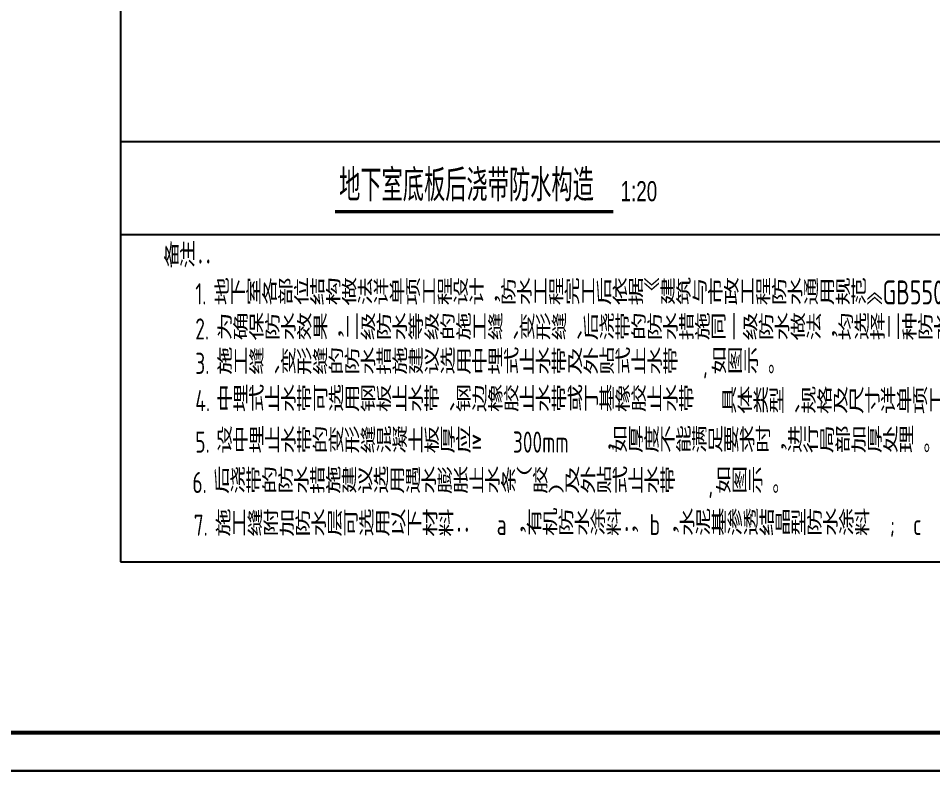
# Model space of a CAD drawing. Header units: millimetres. Extents: x 1742399 to 4898386, y 2481636 to 5226310.
# Drawn here: x 2165988 to 2178019, y 2714384 to 2724283 of the extents above; entities that cross this region are included whole.
import ezdxf

# ---------------------------------------------------------------- set-up
doc = ezdxf.new("R2010")
doc.units = ezdxf.units.MM
doc.header["$LTSCALE"] = 1000
for name, color, linetype in [('6-消防-消防车道、扑救场', 12, 'Continuous'), ('AX-DXS-D01~D02$0$AX-DX2-D01$0$Anno-Titl', 100, 'Continuous'), ('PUB_TEXT', 7, 'Continuous'), ('PUB_TITLE', 4, 'Continuous')]:
    doc.layers.add(name, color=color, linetype=linetype)
doc.styles.add('AX-DXS-D01~D02$0$AX-DX2-D01$0$_TCH_DIM', font='JZFZ_ENA', dxfattribs={"width": 0.7, "bigfont": 'JZFZ_CNB'})
doc.styles.add('TSSD_Rein', font='TSSDENG', dxfattribs={"width": 0.7, "bigfont": '@1HZTXT'})

# ---------------------------------------------------------------- blocks, each defined once
blk = doc.blocks.new('gouzaozuofadekuai00321')
at = {"layer": 'AX-DXS-D01~D02$0$AX-DX2-D01$0$Anno-Titl', "const_width": 14}
blk.add_lwpolyline([(200541.3, -3162399.3), (201717.5, -3162399.3)], dxfattribs=at)
at = {"layer": 'PUB_TITLE'}
for p, q in [((199633.2, -3152400.1), (199633.2, -3163880.1)), ((199633.2, -3162103.1), (205803.3, -3162103.1)), ((199633.2, -3162496.1), (205803.3, -3162496.1)), ((199633.2, -3163880.1), (205803.3, -3163880.1))]:
    blk.add_line(p, q, dxfattribs=at)
at = {"layer": 'PUB_TEXT', "width": 0.7}
for s, height, style, p in [('地下室底板后浇带防水构造', 135.035, 'AX-DXS-D01~D02$0$AX-DX2-D01$0$_TCH_DIM', (200558.2, -3162355.1)), ('1:20', 85, 'AX-DXS-D01~D02$0$AX-DX2-D01$0$_TCH_DIM', (201748.6, -3162355.1)), ('备注：', 101.28, 'TSSD_Rein', (199815.5, -3162635.5)), ('1.', 89.25, 'TSSD_Rein', (199950, -3162791.4)), ('地下室各部位结构做法详单项工程设计，防水工程完工后依据《建筑与市政工程防水通用规范》GB55030-2022有关要求进行验收。', 101.277, 'TSSD_Rein', (200028, -3162791.4)), ('2.', 89.25, 'TSSD_Rein', (199950, -3162939.7)), ('为确保防水效果，二级防水等级的施工缝、变形缝、后浇带的防水措施同一级防水做法，均选择二种防水措施。', 101.277, 'TSSD_Rein', (200040, -3162939.7)), ('施工缝、变形缝的防水措施建议选用中埋式止水带及外贴式止水带', 101.277, 'TSSD_Rein', (200040, -3163085.3)), ('如图示。', 101.28, 'TSSD_Rein', (202130.7, -3163083.3)), ('3.', 89.25, 'TSSD_Rein', (199950, -3163085.3)), (',', 89.2, 'TSSD_Rein', (202096.8, -3163083.3)), ('中埋式止水带可选用钢板止水带、钢边橡胶止水带或丁基橡胶止水带', 101.277, 'TSSD_Rein', (200040, -3163243)), ('4.', 89.25, 'TSSD_Rein', (199950, -3163243)), ('具体类型、规格及尺寸详单项工程设计。', 101.277, 'TSSD_Rein', (202172.9, -3163250.8)), ('设中埋止水带的变形缝混凝土板厚应≥', 101.277, 'TSSD_Rein', (200040, -3163418.2)), ('如厚度不能满足要求时，进行局部加厚处理。', 101.277, 'TSSD_Rein', (201711, -3163416.7)), ('5.', 89.25, 'TSSD_Rein', (199950, -3163418.2)), ('300mm', 89.25, 'TSSD_Rein', (201293.3, -3163418.2)), ('，', 101.3, 'TSSD_Rein', (201653.3, -3163418.2)), ('后浇带的防水措施建议选用遇水膨胀止水条（胶）及外贴式止水带', 101.277, 'TSSD_Rein', (200028, -3163588.9)), ('如图示。', 101.28, 'TSSD_Rein', (202149.5, -3163588.9)), ('6.', 89.25, 'TSSD_Rein', (199938, -3163588.9)), (',', 89.2, 'TSSD_Rein', (202119.5, -3163588.9)), ('施工缝附加防水层可选用以下材料：', 101.277, 'TSSD_Rein', (200033.5, -3163769.5)), ('，有机防水涂料；', 101.28, 'TSSD_Rein', (201281.6, -3163766.8)), ('，水泥基渗透结晶型防水涂料', 101.277, 'TSSD_Rein', (201928.4, -3163766.8)), ('7.', 89.25, 'TSSD_Rein', (199943.5, -3163769.5)), ('a', 89.2, 'TSSD_Rein', (201224.6, -3163766.8)), ('b', 89.2, 'TSSD_Rein', (201871.4, -3163766.8)), (';', 89.2, 'TSSD_Rein', (202886.8, -3163766.8)), ('c', 89.2, 'TSSD_Rein', (202985.8, -3163766.8))]:
    blk.add_text(s, height=height, dxfattribs=dict(at, style=style)).set_placement(p)
blk = doc.blocks.new('HAYJZ A3')
blk.add_lwpolyline([(4975, -403417), (46975, -403417), (46975, -433117), (4975, -433117), (4975, -403417)])
at = {"const_width": 50}
blk.add_lwpolyline([(7475, -403917), (46475, -403917), (46475, -432617), (7475, -432617), (7475, -403917)], dxfattribs=at)
at = {"layer": 'PUB_TITLE'}
blk.add_lwpolyline([(4975, -433117), (46975, -433117), (46975, -403417), (4975, -403417)], close=True, dxfattribs=at)

msp = doc.modelspace()

# ---------------------------------------------------------------- linework, layer by layer
at = {"layer": 'PUB_TITLE'}
msp.add_lwpolyline([(2159283.1, 2756383.9), (2159283.1, 2714383.9), (2188983.1, 2714383.9), (2188983.1, 2756383.9)], close=True, dxfattribs=at)

# ---------------------------------------------------------------- block references
at = {"rotation": 270}
msp.add_blockref('HAYJZ A3', (2592399.9, 2761358.5), dxfattribs=at)
at = {"layer": '6-消防-消防车道、扑救场', "xscale": 3.111111111111112, "yscale": 3.111111111111112, "zscale": 3.111111111111112}
msp.add_blockref('gouzaozuofadekuai00321', (1546250.2, 12560313.8), dxfattribs=at)

doc.saveas('drawing.dxf')
